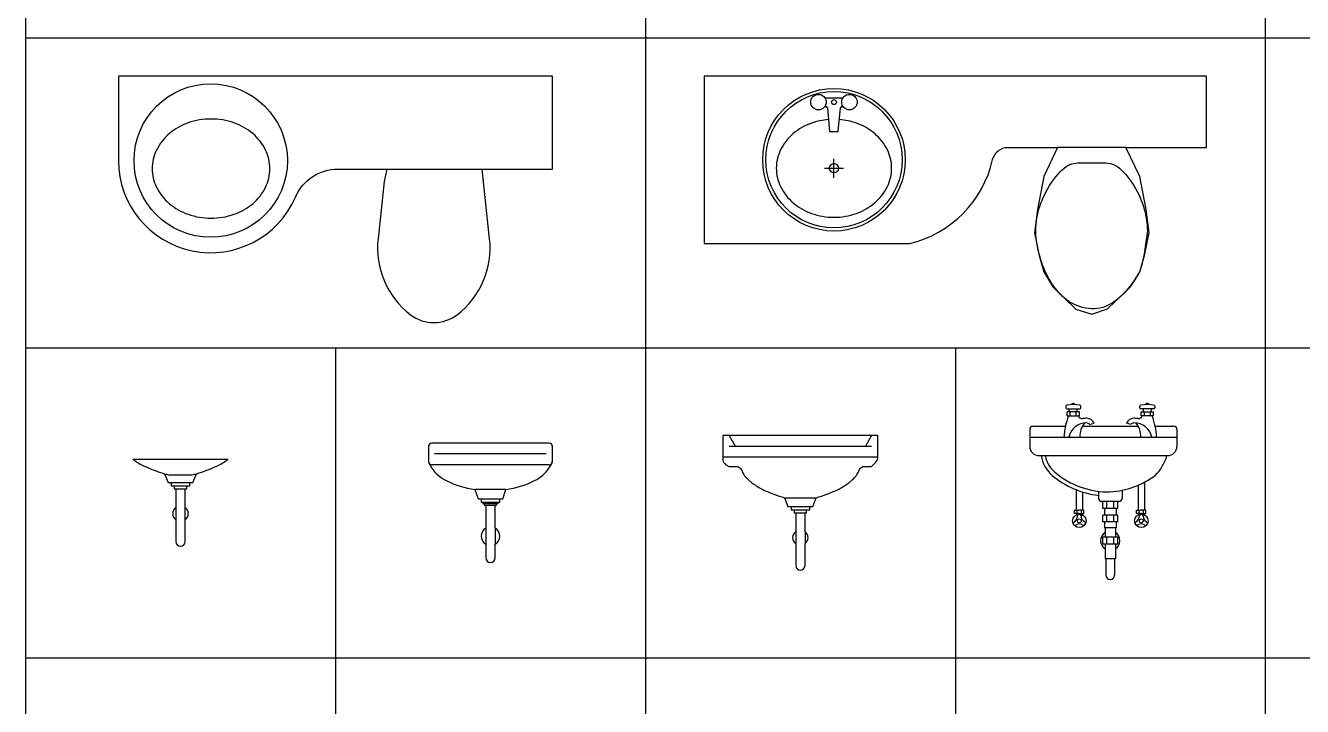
# Model space of a CAD drawing. Header units: inches. Extents: x -1249499 to 290957, y -589671 to 1013543.
# Drawn here: x -1160488 to -1156369, y 302644 to 304841 of the extents above; entities that cross this region are included whole.
import ezdxf

# ---------------------------------------------------------------- set-up
doc = ezdxf.new("R2010")
doc.units = ezdxf.units.IN
doc.header["$MEASUREMENT"] = 0
doc.layers.add('FUR', color=4, linetype='Continuous')

# ---------------------------------------------------------------- blocks, each defined once
blk = doc.blocks.new('A$C111D424A')
at = {"color": 0}
blk.add_line((865.6, 495.4), (1173.4, 495.4), dxfattribs=at)
for points in [[(857.3, 455.4), (837.3, 270.4, 0.262054), (942.3, 25.4, 0.339319), (1092.5, 25.5, 0.261254), (1197.3, 270.4), (1173.4, 495.4), (1400, 495.4), (1400, 795.4), (0, 795.4), (0, 522.9, 0.814354), (570.6, 404.9, -0.299212), (708.3, 495.4), (865.6, 495.4)], [(108.5, 496.9, 0.114782), (122.4, 437.1, 0.103814), (164.1, 383.8, 0.091322), (224.4, 349.5, 0.084101), (298.5, 336.9, 0.084101), (372.6, 349.5, 0.091322), (432.9, 383.8, 0.103814), (474.6, 437.1, 0.114782), (488.5, 496.9, 0.114782), (474.6, 556.7, 0.103814), (432.9, 610, 0.091322), (372.6, 644.4, 0.084101), (298.5, 656.9, 0.084101), (224.4, 644.4, 0.091322), (164.1, 610, 0.103814), (122.4, 556.7, 0.114782)]]:
    blk.add_lwpolyline(points, format="xyb", close=True, dxfattribs=at)
blk.add_circle((297.5, 522.9), 247.5, dxfattribs=at)
blk = doc.blocks.new('A$C5ED1093B')
at = {"color": 0}
for p, q in [((380, 350), (20, 350)), ((390, 315), (10, 315)), ((200, 235), (150, 235)), ((250, 235), (200, 235)), ((170, 205), (230, 205)), ((170, 195), (225, 195)), ((180, 190), (220, 190)), ((185, 185), (215, 185)), ((185, 111), (185, 59)), ((215, 111), (215, 59))]:
    blk.add_line(p, q, dxfattribs=at)
blk.add_lwpolyline([(185, 111, 0.57735), (185, 59), (185, 15, 1), (215, 15), (215, 59, 0.57735), (215, 111), (215, 185), (220, 185), (220, 190), (225, 190), (225, 195), (230, 195), (230, 205), (240, 205), (250, 235, 0.079013), (342.5, 264.2, 0.123629), (390, 305, 0.037889), (393.9, 311.5, 0.019195), (400, 325), (400, 375, 0.414214), (390, 385), (10, 385, 0.414214), (0, 375), (0, 325, 0.019195), (6.1, 311.5, 0.037889), (10, 305, 0.123629), (57.5, 264.2, 0.079013), (150, 235), (160, 205), (170, 205), (170, 195), (175, 195), (175, 190), (180, 190), (180, 185), (185, 185)], format="xyb", close=True, dxfattribs=at)
for centre, start, end in [((10, 325), 180, 270), ((390, 325), 270, 0)]:
    blk.add_arc(centre, 10, start, end, dxfattribs=at)
blk = doc.blocks.new('A$C0B5C14BB')
at = {"color": 0}
for p, q in [((20, 435), (40, 400)), ((480, 435), (460, 400)), ((20, 400), (480, 400)), ((500, 365), (0, 365)), ((198.5, 233.8), (301.5, 233.8)), ((220, 205), (280, 205)), ((230, 195), (270, 195)), ((235, 185), (265, 185)), ((235, 125), (235, 85)), ((265, 125), (265, 85))]:
    blk.add_line(p, q, dxfattribs=at)
blk.add_lwpolyline([(301.5, 233.8, 0.020646), (335, 245, 0.013547), (363.1, 256.6, 0.021788), (380, 265, 0.020663), (396.3, 274.9, 0.023211), (410, 285, 0.026148), (418, 292.2, 0.01597), (430, 305, 0.107164), (438.1, 319.6, -0.145822), (445, 330, -0.058427), (451.3, 334.1, -0.116434), (455, 335), (465, 335), (480, 335), (490, 345), (495, 350, 0.116434), (498.5, 355.6, 0.080612), (500, 365), (500, 435), (0, 435), (0, 365, 0.09902), (0.6, 353.2, 0.126205), (5, 345, 0.058981), (14.9, 336.5, 0.148069), (20, 335), (35, 335), (45, 335, -0.116434), (48.7, 334.1, -0.058427), (55, 330, -0.145822), (61.9, 319.6, 0.107164), (70, 305, 0.01597), (82, 292.2, 0.026148), (90, 285, 0.023211), (103.7, 274.9, 0.020663), (120, 265, 0.021788), (136.9, 256.6, 0.013547), (165, 245, 0.020646), (198.5, 233.8), (210, 205), (220, 205), (220, 195), (230, 195), (230, 185), (235, 185), (235, 125, 0.5), (235, 85), (235, 15, 1), (265, 15), (265, 85, 0.5), (265, 125), (265, 185), (270, 185), (270, 195), (280, 195), (280, 205), (290, 205)], format="xyb", close=True, dxfattribs=at)
blk = doc.blocks.new('A$C6B3107B5')
at = {"color": 0}
for p, q in [((123.5, 205), (183.5, 205)), ((133.5, 195), (173.5, 195)), ((138.5, 185), (168.5, 185))]:
    blk.add_line(p, q, dxfattribs=at)
blk.add_lwpolyline([(40.5, 256.6, 0.013547), (68.5, 245, 0.020646), (102, 233.8), (113.5, 205), (123.5, 205), (123.5, 195), (133.5, 195), (133.5, 185), (138.5, 185), (138.5, 125, 0.5), (138.5, 85), (138.5, 15, 1), (168.5, 15), (168.5, 85, 0.5), (168.5, 125), (168.5, 185), (173.5, 185), (173.5, 195), (183.5, 195), (183.5, 205), (193.5, 205), (205.1, 233.8, 0.020646), (238.5, 245, 0.013547), (266.6, 256.6, 0.021788), (283.5, 265, 0.020663), (299.8, 274.9, 0.012056), (307.1, 280), (0, 280, 0.012056), (7.2, 274.9, 0.020663), (23.5, 265, 0.021788)], format="xyb", close=True, dxfattribs=at)
for points in [[(102, 233.8, 0.003804), (108.3, 232, 0.066661), (123.5, 230), (153.5, 230), (183.5, 230, 0.066661), (198.8, 232, 0.003804), (205.1, 233.8, 0.013547)], [(138.5, 125), (138.5, 85, 1)]]:
    blk.add_lwpolyline(points, format="xyb", dxfattribs=at)
blk.add_lwpolyline([(168.5, 85), (168.5, 125)], dxfattribs=at)
blk = doc.blocks.new('A$C25525016')
at = {"layer": 'FUR'}
for p, q in [((116.2, 558.6), (116.2, 553.6)), ((119.2, 550.6), (162.1, 550.6)), ((160.3, 540.5), (120.4, 540.5)), ((120.4, 527.6), (120.4, 540.5)), ((127.5, 540.5), (127.5, 550.6)), ((130.6, 527.6), (130.6, 540.5)), ((134.5, 564.6), (134.5, 563.8)), ((137.5, 567.6), (142.8, 567.6)), ((145.8, 563.8), (145.8, 564.6)), ((149.8, 527.6), (149.8, 540.5)), ((153.2, 540.5), (153.2, 550.6)), ((160.3, 527.6), (160.3, 540.5)), ((165.1, 553.6), (165.1, 558.6)), ((354.9, 553.6), (354.9, 558.6)), ((400.8, 550.6), (357.9, 550.6)), ((359.7, 540.5), (399.6, 540.5)), ((359.7, 527.6), (359.7, 540.5)), ((366.8, 540.5), (366.8, 550.6)), ((370.2, 527.6), (370.2, 540.5)), ((374.2, 563.8), (374.2, 564.6)), ((382.5, 567.6), (377.2, 567.6)), ((385.5, 564.6), (385.5, 563.8)), ((389.4, 527.6), (389.4, 540.5)), ((392.5, 540.5), (392.5, 550.6)), ((399.6, 527.6), (399.6, 540.5)), ((403.8, 558.6), (403.8, 553.6)), ((120.4, 527.6), (160.3, 527.6)), ((193, 499.5), (207.5, 504.4)), ((327, 499.5), (312.5, 504.4)), ((399.6, 527.6), (359.7, 527.6)), ((0, 484.3), (0, 429.3)), ((0, 459.3), (475, 459.3)), ((10, 494.3), (115.1, 494.3)), ((170, 494.3), (350, 494.3)), ((404.9, 494.3), (465, 494.3)), ((475, 484.3), (475, 429.3)), ((30, 399.3), (445, 399.3)), ((150, 289.4), (150, 223.4)), ((350, 303.9), (350, 223.4)), ((370, 313.5), (370, 223.4)), ((170, 282.3), (170, 223.4)), ((222, 284.3), (222, 261.3)), ((288, 251.3), (232, 251.3)), ((236, 229.3), (236, 251.3)), ((248.6, 229.3), (248.6, 251.3)), ((271.6, 229.3), (271.6, 251.3)), ((284, 229.3), (284, 251.3)), ((298, 287.5), (298, 261.3)), ((144.9, 212.4), (144.9, 223.4)), ((144.9, 223.4), (160, 223.4)), ((160, 212.4), (144.9, 212.4)), ((150, 212.4), (150, 208.1)), ((152.6, 212.4), (152.6, 223.4)), ((175.1, 223.4), (160, 223.4)), ((160, 212.4), (175.1, 212.4)), ((167.3, 212.4), (167.3, 223.4)), ((170, 212.4), (170, 208.1)), ((175.1, 212.4), (175.1, 223.4)), ((284, 229.3), (236, 229.3)), ((284, 207.8), (236, 207.8)), ((236, 185.8), (236, 207.8)), ((241, 229.3), (241, 207.8)), ((248.6, 185.8), (248.6, 207.8)), ((271.6, 185.8), (271.6, 207.8)), ((279, 229.3), (279, 207.8)), ((284, 185.8), (284, 207.8)), ((344.9, 223.4), (360, 223.4)), ((344.9, 212.4), (344.9, 223.4)), ((360, 212.4), (344.9, 212.4)), ((350, 212.4), (350, 208.1)), ((352.7, 212.4), (352.7, 223.4)), ((375.1, 223.4), (360, 223.4)), ((360, 212.4), (375.1, 212.4)), ((367.4, 212.4), (367.4, 223.4)), ((370, 212.4), (370, 208.1)), ((375.1, 212.4), (375.1, 223.4)), ((284, 185.8), (236, 185.8)), ((241, 185.8), (241, 166.2)), ((279, 166.2), (241, 166.2)), ((243, 166.2), (243, 135.9)), ((277, 166.2), (277, 135.9)), ((279, 185.8), (279, 166.2)), ((284, 135.9), (236, 135.9)), ((236, 113.9), (236, 135.9)), ((248.6, 113.9), (248.6, 135.9)), ((271.6, 113.9), (271.6, 135.9)), ((284, 113.9), (284, 135.9)), ((284, 113.9), (236, 113.9)), ((243, 113.9), (243, 66.2)), ((277, 113.9), (277, 66.2)), ((277, 66.2), (243, 66.2)), ((246, 66.2), (246, 14)), ((274, 66.2), (274, 14))]:
    blk.add_line(p, q, dxfattribs=at)
for centre, radius in [((160, 188.8), 21.7), ((360, 188.8), 21.7), ((160, 188.8), 6.17), ((360, 188.8), 6.17)]:
    blk.add_circle(centre, radius, dxfattribs=at)
for centre, radius, start, end in [((120.2, 558.6), 4, 97.1328, 180), ((119.2, 553.6), 3, 180, 270), ((140.6, 395), 168.9, 82.8672, 97.1328), ((137.5, 564.6), 3, 90, 180), ((142.8, 564.6), 3, 0, 90), ((161.1, 558.6), 4, 0, 82.8672), ((162.1, 553.6), 3, 270, 0), ((358.9, 558.6), 4, 97.1328, 180), ((357.9, 553.6), 3, 180, 270), ((379.4, 395), 168.9, 82.8672, 97.1328), ((377.2, 564.6), 3, 90, 180), ((382.5, 564.6), 3, 0, 90), ((399.8, 558.6), 4, 0, 82.8672), ((400.8, 553.6), 3, 270, 0), ((344.1, 446.3), 233.9, 159.6865, 176.8135), ((183, 446), 58.7, 89.1442, 166.8968), ((169.2, 531.6), 12.9, 198.2858, 275.009), ((226.6, 462.6), 64.9, 139.8566, 182.8443), ((183, 446), 73.8, 89.1442, 99.8684), ((183.7, 493.7), 11, 31.8444, 89.1442), ((183.7, 493.7), 26.1, 24.0505, 89.1442), ((336.3, 493.7), 26.1, 90.8558, 155.9495), ((336.3, 493.7), 11, 90.8558, 148.1556), ((337, 446), 73.8, 80.1316, 90.8558), ((337, 446), 58.7, 13.1032, 90.8558), ((293.4, 462.6), 64.9, 357.1557, 40.1434), ((350.8, 531.6), 12.9, 264.991, 341.7142), ((175.9, 446.3), 233.9, 3.1865, 20.3135), ((10, 484.3), 10, 90, 180), ((465, 484.3), 10, 0, 90), ((30, 429.3), 30, 180, 270), ((445, 429.3), 30, 270, 0), ((139.6, 415.4), 104.1, 188.8642, 229.9763), ((139.6, 415.4), 91.1, 190.1429, 229.9763), ((294.4, 444.1), 154.9, 315.477, 343.2106), ((254.9, 552.7), 283.4, 229.9763, 263.3341), ((254.9, 552.7), 270.4, 229.9763, 271.0822), ((242.8, 553.3), 271.5, 273.6309, 306.6442), ((232, 261.3), 10, 180, 270), ((288, 261.3), 10, 270, 0), ((159.8, 204.5), 5.99, 359.1551, 182.2426), ((360.2, 204.5), 5.99, 357.7574, 180.8449), ((146.5, 180.8), 5.99, 119.1551, 302.2426), ((133.8, 203.5), 20, 299.1551, 2.2426), ((160.4, 158.8), 20, 59.1551, 122.2426), ((185.8, 204.1), 20, 179.1551, 242.2426), ((173.7, 181.1), 5.99, 239.1551, 62.2426), ((346.3, 181.1), 5.99, 117.7574, 300.8449), ((334.2, 204.1), 20, 297.7574, 0.8449), ((359.6, 158.8), 20, 57.7574, 120.8449), ((386.2, 203.5), 20, 177.7574, 240.8449), ((373.5, 180.8), 5.99, 237.7574, 60.8449), ((260, 124.9), 31.1, 123.1085, 236.8915), ((260, 124.9), 31.1, 303.1085, 56.8915), ((260, 14), 14, 180, 0)]:
    blk.add_arc(centre, radius, start, end, dxfattribs=at)
blk = doc.blocks.new('A$C05E81CB3')
at = {"color": 0}
for p, q in [((389.1, 697.7), (447.7, 697.7)), ((389.1, 669.7), (392.2, 669.7)), ((397.2, 665.2), (404.4, 588.7)), ((432.4, 588.7), (439.6, 665.2)), ((444.6, 669.7), (447.7, 669.7)), ((404.4, 588.7), (432.4, 588.7)), ((1360, 537.6), (1140, 537.6)), ((417.8, 439.2), (417.8, 501.2)), ((387.4, 470.3), (449.4, 470.3))]:
    blk.add_line(p, q, dxfattribs=at)
for points in [[(661.8, 227.6, 0.286887), (930.3, 498, -0.350253), (980, 537.6), (1140, 537.6), (1095, 443.4), (1074.6, 337.4), (1065, 261.6), (1080, 188.9), (1095, 136), (1125, 87.9), (1198.3, 16), (1250, 0), (1301.3, 16.2), (1375, 87.9), (1405, 136), (1420, 188.9), (1435, 261.6), (1425.4, 337.4), (1405, 443.4), (1360, 537.6), (1620, 537.6), (1620, 767.6), (0, 767.6), (0, 227.6), (661.8, 227.6)], [(400.7, 627.5, 0.064435), (345.9, 615.8, 0.091719), (286.8, 581.9, 0.103599), (246, 529.3, 0.113912), (232.4, 470.2, 0.113912), (246, 411.1, 0.103599), (286.8, 358.5, 0.091719), (345.9, 324.6, 0.084785), (418.4, 312.2, 0.084785), (490.9, 324.6, 0.091719), (549.9, 358.5, 0.103599), (590.7, 411.1, 0.113912), (604.4, 470.2, 0.113912), (590.7, 529.3, 0.103599), (549.9, 581.9, 0.091719), (490.9, 615.8, 0.064435), (436, 627.5, 0.084785)]]:
    blk.add_lwpolyline(points, format="xyb", dxfattribs=at)
blk.add_lwpolyline([(1332.8, 475.6), (1339.4, 470.6), (1346.1, 464.5), (1353, 457.6), (1359.8, 450), (1366.6, 441.7), (1373.2, 433), (1379.6, 423.9), (1385.7, 414.5), (1391.4, 405.1), (1396.7, 395.6), (1401.6, 386), (1406, 376.3), (1410.1, 366.7), (1413.7, 357), (1416.9, 347.4), (1419.7, 337.7), (1422, 328.2), (1424, 318.9), (1425.5, 309.9), (1426.8, 301.3), (1427.8, 293.4), (1428.5, 286.3), (1429.1, 280.1), (1429.4, 275), (1429.6, 270.9), (1429.7, 267.8), (1429.6, 265.3), (1429.4, 263.1), (1429.1, 260.9), (1428.7, 258.4), (1428.1, 255.2), (1427.5, 251.2), (1426.8, 246.1), (1425.9, 239.9), (1425, 233), (1424, 225.4), (1422.9, 217.3), (1421.7, 209.1), (1420.3, 200.8), (1418.9, 192.6), (1417.4, 184.8), (1415.8, 177.4), (1414.2, 170.4), (1412.7, 164), (1411.2, 158.2), (1409.8, 153), (1408.5, 148.5), (1407.4, 144.8), (1406.5, 141.9), (1405.8, 139.6), (1405.2, 137.7), (1404.5, 136.1), (1403.6, 134.5), (1402.6, 132.7), (1401.3, 130.6), (1399.7, 128), (1397.6, 124.6), (1395, 120.6), (1392.1, 115.9), (1388.7, 110.8), (1384.9, 105.2), (1380.7, 99.2), (1376.1, 93), (1371.2, 86.6), (1365.9, 80), (1360.2, 73.4), (1354.2, 66.9), (1347.9, 60.4), (1341.2, 54.1), (1334.2, 48.1), (1326.9, 42.4), (1319.2, 37.2), (1311.2, 32.4), (1303, 28.2), (1294.5, 24.6), (1285.7, 21.5), (1276.7, 19.2), (1267.6, 17.6), (1258.2, 16.7), (1248.8, 16.6), (1239.2, 17.3), (1229.6, 18.8), (1220, 21.1), (1210.6, 23.9), (1201.5, 27.4), (1192.6, 31.4), (1184.2, 35.8), (1176.2, 40.7), (1168.8, 45.8), (1162, 51.3), (1155.6, 57), (1149.7, 62.9), (1144.1, 69), (1139, 75.1), (1134.1, 81.4), (1129.4, 87.6), (1125, 93.8), (1120.8, 100), (1116.7, 106.2), (1112.9, 112.4), (1109.3, 118.7), (1105.8, 125), (1102.6, 131.4), (1099.5, 137.9), (1096.7, 144.4), (1094, 151.1), (1091.5, 158), (1089.1, 164.9), (1086.8, 172.1), (1084.6, 179.4), (1082.5, 186.8), (1080.4, 194.5), (1078.4, 202.4), (1076.5, 210.6), (1074.7, 218.9), (1073.1, 227.3), (1071.7, 236), (1070.6, 244.7), (1069.8, 253.6), (1069.3, 262.7), (1069.2, 271.8), (1069.6, 281), (1070.3, 290.3), (1071.4, 299.7), (1072.9, 309.1), (1074.8, 318.6), (1077.1, 328.2), (1079.7, 337.8), (1082.7, 347.4), (1086, 357.1), (1089.8, 366.7), (1093.9, 376.4), (1098.4, 386), (1103.3, 395.6), (1108.6, 405.1), (1114.3, 414.6), (1120.4, 423.9), (1126.8, 433), (1133.4, 441.7), (1140.2, 450), (1147.1, 457.6), (1153.9, 464.5), (1160.7, 470.6), (1167.3, 475.6), (1173.6, 479.6), (1179.8, 482.6), (1186, 484.7), (1192.1, 486.1), (1198.3, 487), (1204.8, 487.5), (1211.5, 487.6), (1218.6, 487.6), (1226.1, 487.6), (1234, 487.6), (1242.1, 487.6), (1250.3, 487.6), (1258.5, 487.6), (1266.6, 487.6), (1274.4, 487.6), (1281.9, 487.6), (1288.9, 487.6), (1295.6, 487.5), (1302, 487), (1308.2, 486.1), (1314.3, 484.7), (1320.3, 482.6), (1326.5, 479.6)], close=True, dxfattribs=at)
for centre, radius in [((418.4, 497.7), 230), ((418.4, 497.7), 220), ((368.4, 683.7), 25), ((468.4, 683.7), 25), ((418.4, 683.7), 8), ((418.4, 470.2), 15)]:
    blk.add_circle(centre, radius, dxfattribs=at)
for centre, start, end in [((392.2, 664.7), 5.3909, 90), ((444.6, 664.7), 90, 174.6091)]:
    blk.add_arc(centre, 5, start, end, dxfattribs=at)

msp = doc.modelspace()

# ---------------------------------------------------------------- linework, layer by layer
at = {"color": 2}
for p, q in [((-1158488.5, 305801), (-1158488.5, 300801)), ((-1156488.5, 305801), (-1156488.5, 300801)), ((-1160488.5, 304801), (-1150488.5, 304801)), ((-1160488.5, 303801), (-1150488.5, 303801)), ((-1159488.5, 303801), (-1159488.5, 300801)), ((-1157488.5, 303801), (-1157488.5, 300801)), ((-1160488.5, 302801), (-1150488.5, 302801))]:
    msp.add_line(p, q, dxfattribs=at)
msp.add_lwpolyline([(-1160488.5, 300801), (-1150488.5, 300801), (-1150488.5, 305801), (-1160488.5, 305801)], close=True, dxfattribs=at)

# ---------------------------------------------------------------- block references
for name, p in [('A$C111D424A', (-1160188.5, 303882.3)), ('A$C05E81CB3', (-1158298.5, 303910.1)), ('A$C25525016', (-1157248.5, 303053.8)), ('A$C5ED1093B', (-1159188.5, 303108.5)), ('A$C0B5C14BB', (-1158238.5, 303083.5)), ('A$C6B3107B5', (-1160142, 303161))]:
    msp.add_blockref(name, p)

doc.saveas('drawing.dxf')
